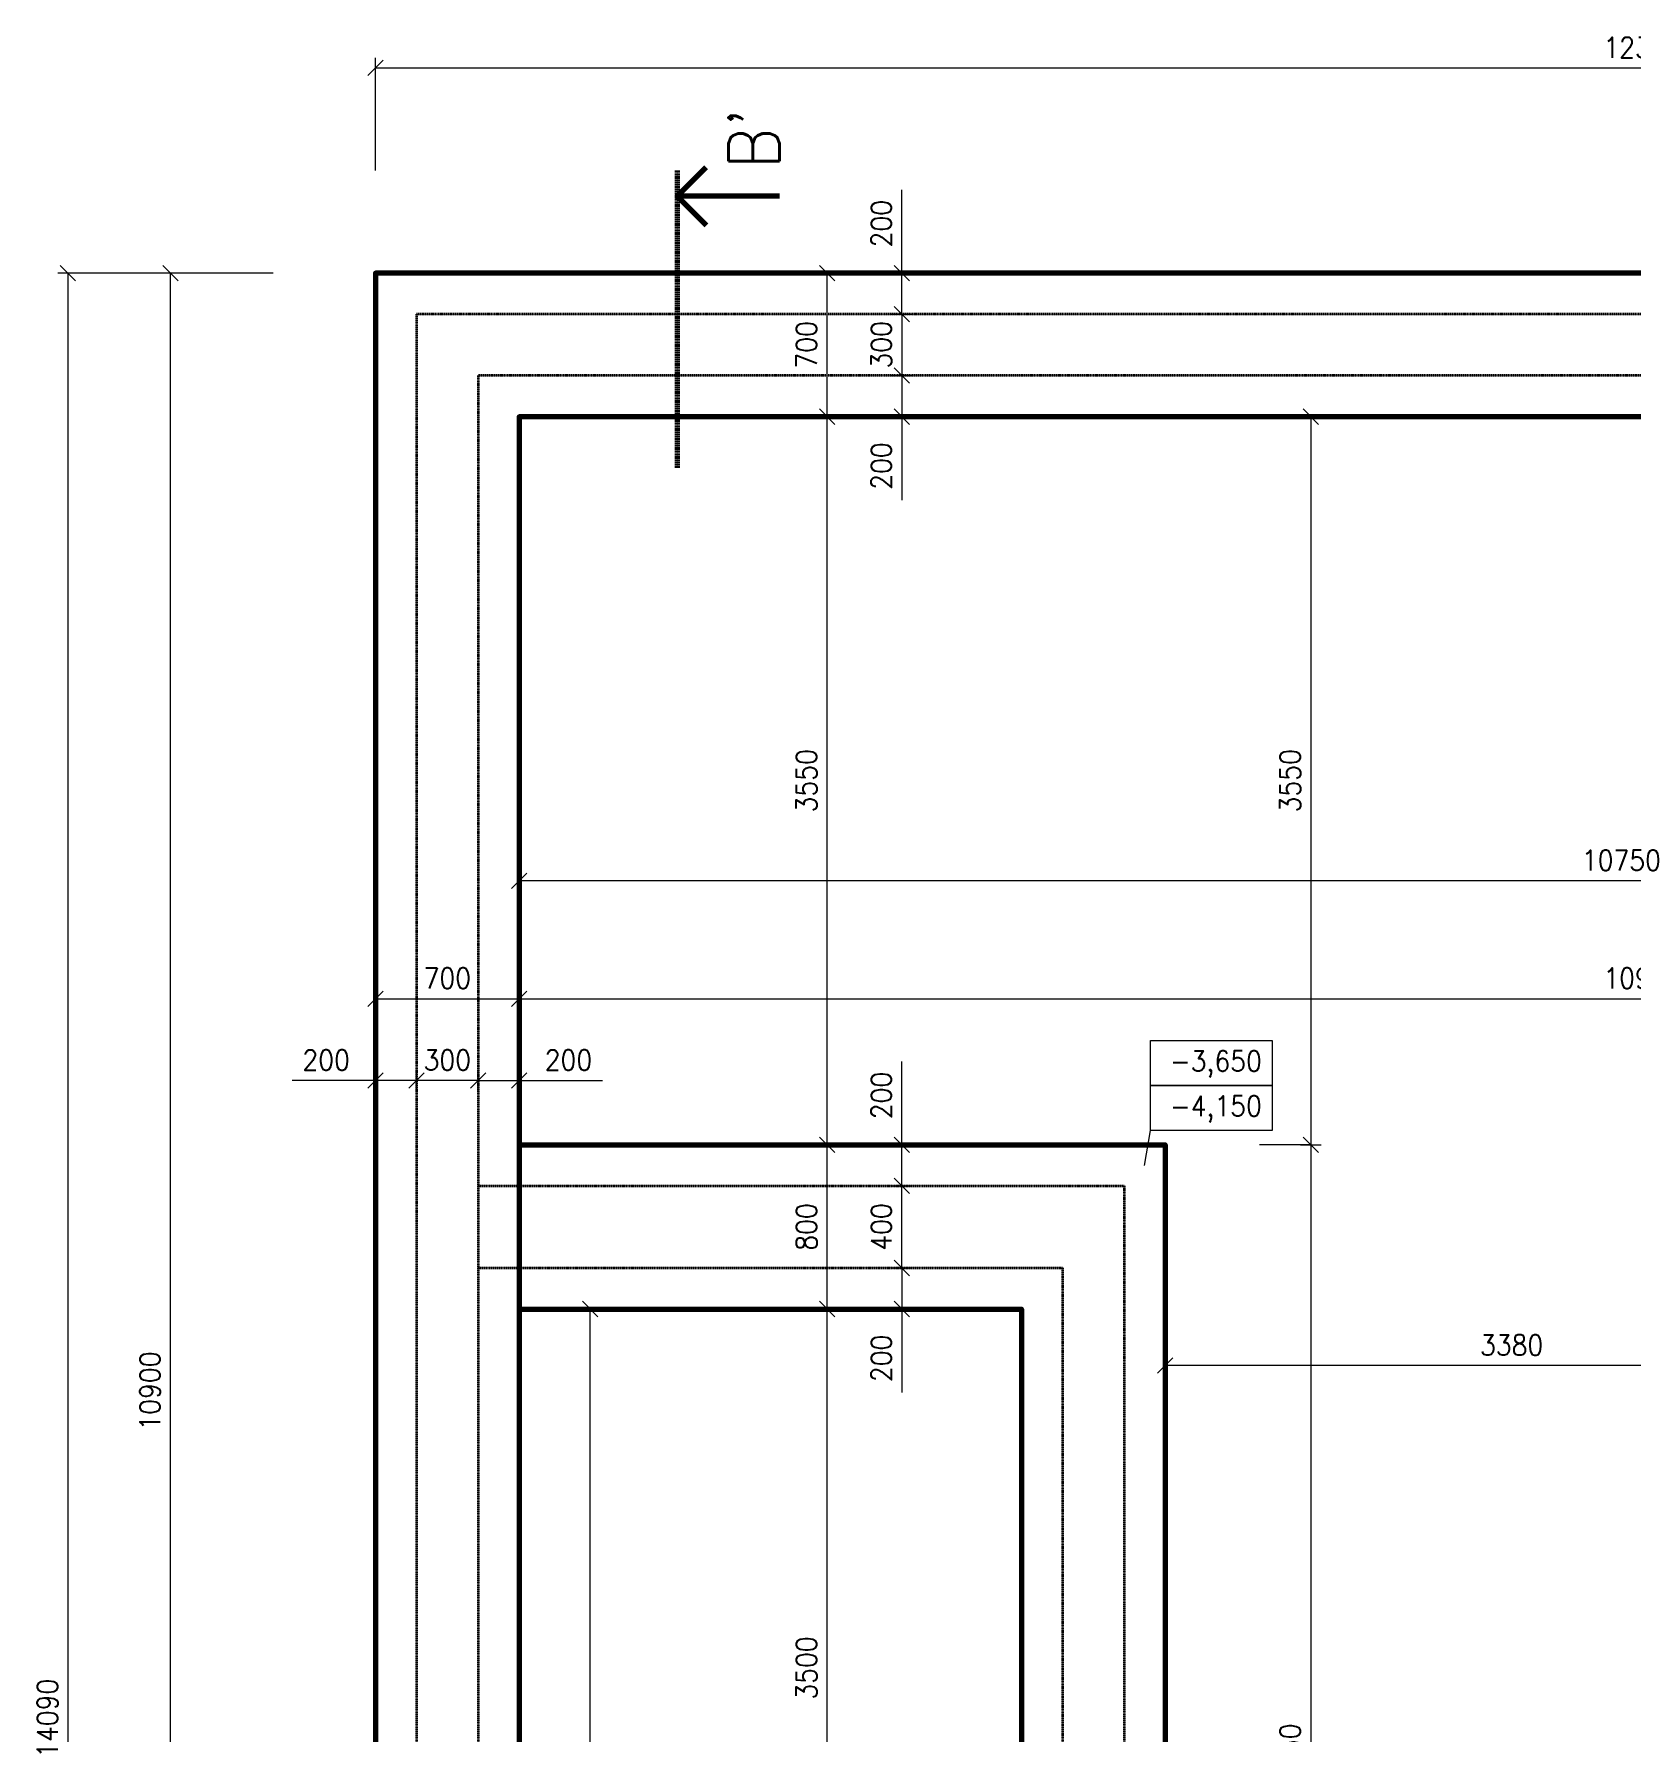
# Model space of a CAD drawing. Header units: millimetres. Extents: x 1661 to 67848, y 26800 to 53490.
# Drawn here: x 41653 to 49441, y 43778 to 52056 of the extents above; entities that cross this region are included whole.
import ezdxf
from ezdxf.enums import TextEntityAlignment as Align

# ---------------------------------------------------------------- set-up
doc = ezdxf.new("R2010")
doc.units = ezdxf.units.MM
doc.header["$MEASUREMENT"] = 0
doc.linetypes.add('ACAD_ISO02W100', pattern=[15, 12, -3])
doc.linetypes.add('ACAD_ISO10W100', pattern=[18, 12, -3, 0, -3])
doc.layers.get('Defpoints').update_dxf_attribs({"color": 8})
for name, color, linetype, lineweight in [('0.18', 51, 'Continuous', 18), ('0.25', 7, 'Continuous', 25), ('0.35', 6, 'Continuous', 35), ('0.6', 10, 'Continuous', 60), ('0.7', 30, 'Continuous', 70)]:
    doc.layers.add(name, color=color, linetype=linetype, lineweight=lineweight)
doc.styles.add('MyTextStyle', font='romans.shx', dxfattribs={"width": 0.9})
doc.dimstyles.new('Standard SK ext', dxfattribs={"dimtxt": 100, "dimasz": 75, "dimexe": 50, "dimexo": 0, "dimgap": 50, "dimtad": 1, "dimdec": 0, "dimrnd": 5, "dimzin": 0, "dimdsep": 46, "dimtxsty": 'MyTextStyle', "dimblk": 'OBLIQUE', "dimcen": 0, "dimclrd": 51, "dimclre": 51, "dimadec": 0, "dimazin": 0, "dimtfac": 1, "dimtdec": 0, "dimtofl": 0, "dimtmove": 0, "dimatfit": 2, "dimfxl": 500, "dimfxlon": 1, "dimtolj": 1, "dimtzin": 0, "dimlwd": 18, "dimlwe": 18, "dimarcsym": 0})
doc.dimstyles.new('Standard SK int', dxfattribs={"dimtxt": 100, "dimasz": 75, "dimexe": 50, "dimexo": 0, "dimgap": 50, "dimtad": 1, "dimdec": 0, "dimrnd": 5, "dimzin": 0, "dimtxsty": 'MyTextStyle', "dimblk": 'OBLIQUE', "dimcen": 0, "dimclrd": 51, "dimclre": 51, "dimadec": 0, "dimazin": 1, "dimtm": 1e-09, "dimtfac": 1, "dimtdec": 0, "dimtofl": 0, "dimtmove": 0, "dimatfit": 2, "dimfxl": 50, "dimfxlon": 1, "dimtfill": 1, "dimtfillclr": 250, "dimtolj": 1, "dimtzin": 0, "dimlwd": 18, "dimlwe": 18, "dimarcsym": 0})

# ---------------------------------------------------------------- blocks, each defined once
blk = doc.blocks.new('_Oblique')
at = {"color": 0, "linetype": 'ByBlock', "lineweight": -2}
blk.add_line((-0.5, -0.5), (0.5, 0.5), dxfattribs=at)
blk = doc.blocks.new('*D5')
at = {"layer": '0.25', "color": 51, "linetype": 'Continuous', "lineweight": 18, "transparency": 16777216}
for p, q in [((43318.7, 51390.5), (43318.7, 51940.5)), ((55678.7, 51390.5), (55678.7, 51940.5)), ((43318.7, 51890.5), (55678.7, 51890.5))]:
    blk.add_line(p, q, dxfattribs=at)
at = {"layer": 'Defpoints', "color": 0, "transparency": 16777216}
for p in [(55678.7, 51890.5), (43318.7, 50890.5), (55678.7, 50890.5)]:
    blk.add_point(p, dxfattribs=at)
at = {"layer": '0.25', "color": 51, "lineweight": 18, "transparency": 16777216, "xscale": 75, "yscale": 75, "zscale": 75, "rotation": 180}
blk.add_blockref('_Oblique', (43318.7, 51890.5), dxfattribs=at)
at = {"layer": '0.25', "color": 51, "lineweight": 18, "transparency": 16777216, "xscale": 75, "yscale": 75, "zscale": 75}
blk.add_blockref('_Oblique', (55678.7, 51890.5), dxfattribs=at)
at = {"layer": '0.25', "color": 0, "transparency": 16777216, "insert": (49498.7, 51990.5), "char_height": 100, "attachment_point": 5, "style": 'MyTextStyle'}
blk.add_mtext('\\A1;12360', dxfattribs=at)
blk = doc.blocks.new('*D12')
at = {"layer": '0.25', "color": 51, "linetype": 'Continuous', "lineweight": 18, "transparency": 16777216}
for p, q in [((42818.7, 50890.5), (42268.7, 50890.5)), ((42318.7, 39990.5), (42318.7, 50890.5)), ((42818.7, 39990.5), (42268.7, 39990.5))]:
    blk.add_line(p, q, dxfattribs=at)
at = {"layer": 'Defpoints', "color": 0, "transparency": 16777216}
for p in [(42318.7, 50890.5), (43318.7, 50890.5), (43318.7, 39990.5)]:
    blk.add_point(p, dxfattribs=at)
at = {"layer": '0.25', "color": 51, "lineweight": 18, "transparency": 16777216, "xscale": 75, "yscale": 75, "zscale": 75}
for p, rotation in [((42318.7, 50890.5), 90), ((42318.7, 39990.5), 270)]:
    blk.add_blockref('_Oblique', p, dxfattribs=dict(at, rotation=rotation))
at = {"layer": '0.25', "color": 0, "transparency": 16777216, "insert": (42218.7, 45440.5), "char_height": 100, "attachment_point": 5, "rotation": 90, "style": 'MyTextStyle'}
blk.add_mtext('\\A1;10900', dxfattribs=at)
blk = doc.blocks.new('*D15')
at = {"layer": '0.25', "color": 51, "linetype": 'Continuous', "lineweight": 18, "transparency": 16777216}
for p, q in [((42318.7, 50890.5), (41768.7, 50890.5)), ((41818.7, 50890.5), (41818.7, 36800.5)), ((42318.7, 36800.5), (41768.7, 36800.5))]:
    blk.add_line(p, q, dxfattribs=at)
at = {"layer": 'Defpoints', "color": 0, "transparency": 16777216}
for p in [(43318.7, 50890.5), (41818.7, 36800.5), (43318.7, 36800.5)]:
    blk.add_point(p, dxfattribs=at)
at = {"layer": '0.25', "color": 51, "lineweight": 18, "transparency": 16777216, "xscale": 75, "yscale": 75, "zscale": 75}
for p, rotation in [((41818.7, 50890.5), 90), ((41818.7, 36800.5), 270)]:
    blk.add_blockref('_Oblique', p, dxfattribs=dict(at, rotation=rotation))
at = {"layer": '0.25', "color": 0, "transparency": 16777216, "insert": (41718.7, 43845.5), "char_height": 100, "attachment_point": 5, "rotation": 90, "style": 'MyTextStyle'}
blk.add_mtext('\\A1;14090', dxfattribs=at)
blk = doc.blocks.new('*D21')
at = {"layer": '0.25', "color": 51, "linetype": 'Continuous', "lineweight": 18, "transparency": 16777216}
for p, q in [((54431.3, 50190.5), (54331.3, 50190.5)), ((54381.3, 49760.5), (54381.3, 50190.5)), ((54331.3, 49760.5), (54431.3, 49760.5))]:
    blk.add_line(p, q, dxfattribs=at)
at = {"layer": 'Defpoints', "color": 0, "transparency": 16777216}
for p in [(54381.3, 50190.5), (54768.7, 50190.5), (43318.7, 49760.5)]:
    blk.add_point(p, dxfattribs=at)
at = {"layer": '0.25', "color": 51, "lineweight": 18, "transparency": 16777216, "xscale": 75, "yscale": 75, "zscale": 75}
for p, rotation in [((54381.3, 50190.5), 90), ((54381.3, 49760.5), 270)]:
    blk.add_blockref('_Oblique', p, dxfattribs=dict(at, rotation=rotation))
at = {"layer": '0.25', "color": 0, "transparency": 16777216, "insert": (54281.3, 49975.5), "char_height": 100, "attachment_point": 5, "rotation": 90, "style": 'MyTextStyle', "bg_fill": 3, "box_fill_scale": 1.25, "bg_fill_color": 256, "bg_fill_true_color": 13158600, "bg_fill_transparency": 0}
blk.add_mtext('\\A1;430', dxfattribs=at)
blk = doc.blocks.new('*D25')
at = {"layer": '0.25', "color": 51, "linetype": 'Continuous', "lineweight": 18, "transparency": 16777216}
for p, q in [((44018.7, 47977.8), (44018.7, 47877.8)), ((54768.7, 47977.8), (54768.7, 47877.8)), ((54768.7, 47927.8), (44018.7, 47927.8))]:
    blk.add_line(p, q, dxfattribs=at)
at = {"layer": 'Defpoints', "color": 0, "transparency": 16777216}
for p in [(44018.7, 50190.5), (54768.7, 50190.5), (44018.7, 47927.8)]:
    blk.add_point(p, dxfattribs=at)
at = {"layer": '0.25', "color": 51, "lineweight": 18, "transparency": 16777216, "xscale": 75, "yscale": 75, "zscale": 75, "rotation": 180}
blk.add_blockref('_Oblique', (44018.7, 47927.8), dxfattribs=at)
at = {"layer": '0.25', "color": 51, "lineweight": 18, "transparency": 16777216, "xscale": 75, "yscale": 75, "zscale": 75}
blk.add_blockref('_Oblique', (54768.7, 47927.8), dxfattribs=at)
at = {"layer": '0.25', "color": 0, "transparency": 16777216, "insert": (49393.7, 48027.8), "char_height": 100, "attachment_point": 5, "style": 'MyTextStyle', "bg_fill": 3, "box_fill_scale": 1.25, "bg_fill_color": 256, "bg_fill_true_color": 13158600, "bg_fill_transparency": 0}
blk.add_mtext('\\A1;10750', dxfattribs=at)
blk = doc.blocks.new('*D27')
at = {"layer": '0.25', "color": 51, "linetype": 'Continuous', "lineweight": 18, "transparency": 16777216}
for p, q in [((43318.7, 47403.2), (43318.7, 47303.2)), ((43318.7, 47353.2), (44018.7, 47353.2)), ((44018.7, 47403.2), (44018.7, 47303.2))]:
    blk.add_line(p, q, dxfattribs=at)
at = {"layer": 'Defpoints', "color": 0, "transparency": 16777216}
for p in [(43318.7, 50890.5), (44018.7, 50190.5), (44018.7, 47353.2)]:
    blk.add_point(p, dxfattribs=at)
at = {"layer": '0.25', "color": 51, "lineweight": 18, "transparency": 16777216, "xscale": 75, "yscale": 75, "zscale": 75, "rotation": 180}
blk.add_blockref('_Oblique', (43318.7, 47353.2), dxfattribs=at)
at = {"layer": '0.25', "color": 51, "lineweight": 18, "transparency": 16777216, "xscale": 75, "yscale": 75, "zscale": 75}
blk.add_blockref('_Oblique', (44018.7, 47353.2), dxfattribs=at)
at = {"layer": '0.25', "color": 0, "transparency": 16777216, "insert": (43668.7, 47453.2), "char_height": 100, "attachment_point": 5, "style": 'MyTextStyle'}
blk.add_mtext('\\A1;700', dxfattribs=at)
blk = doc.blocks.new('*D29')
at = {"layer": '0.25', "color": 51, "linetype": 'Continuous', "lineweight": 18, "transparency": 16777216}
for p, q in [((44018.7, 47403.2), (44018.7, 47303.2)), ((44018.7, 47353.2), (54978.7, 47353.2)), ((54978.7, 47403.2), (54978.7, 47303.2))]:
    blk.add_line(p, q, dxfattribs=at)
at = {"layer": 'Defpoints', "color": 0, "transparency": 16777216}
for p in [(44018.7, 50190.5), (54978.7, 49760.5), (54978.7, 47353.2)]:
    blk.add_point(p, dxfattribs=at)
at = {"layer": '0.25', "color": 51, "lineweight": 18, "transparency": 16777216, "xscale": 75, "yscale": 75, "zscale": 75, "rotation": 180}
blk.add_blockref('_Oblique', (44018.7, 47353.2), dxfattribs=at)
at = {"layer": '0.25', "color": 51, "lineweight": 18, "transparency": 16777216, "xscale": 75, "yscale": 75, "zscale": 75}
blk.add_blockref('_Oblique', (54978.7, 47353.2), dxfattribs=at)
at = {"layer": '0.25', "color": 0, "transparency": 16777216, "insert": (49498.7, 47453.2), "char_height": 100, "attachment_point": 5, "style": 'MyTextStyle', "bg_fill": 3, "box_fill_scale": 1.25, "bg_fill_color": 256, "bg_fill_true_color": 13158600, "bg_fill_transparency": 0}
blk.add_mtext('\\A1;10960', dxfattribs=at)
blk = doc.blocks.new('*D33')
at = {"layer": '0.25', "color": 51, "linetype": 'Continuous', "lineweight": 18, "transparency": 16777216}
for p, q in [((45470.5, 45840.5), (45570.5, 45840.5)), ((45520.5, 42340.5), (45520.5, 45840.5)), ((45470.5, 42340.5), (45570.5, 42340.5))]:
    blk.add_line(p, q, dxfattribs=at)
at = {"layer": 'Defpoints', "color": 0, "transparency": 16777216}
for p in [(44018.7, 45840.5), (45520.5, 45840.5), (44018.7, 42340.5)]:
    blk.add_point(p, dxfattribs=at)
at = {"layer": '0.25', "color": 51, "lineweight": 18, "transparency": 16777216, "xscale": 75, "yscale": 75, "zscale": 75}
for p, rotation in [((45520.5, 45840.5), 90), ((45520.5, 42340.5), 270)]:
    blk.add_blockref('_Oblique', p, dxfattribs=dict(at, rotation=rotation))
at = {"layer": '0.25', "color": 0, "transparency": 16777216, "insert": (45420.5, 44090.5), "char_height": 100, "attachment_point": 5, "rotation": 90, "style": 'MyTextStyle', "bg_fill": 3, "box_fill_scale": 1.25, "bg_fill_color": 256, "bg_fill_true_color": 13158600, "bg_fill_transparency": 0}
blk.add_mtext('\\A1;3500', dxfattribs=at)
blk = doc.blocks.new('*D35')
at = {"layer": '0.25', "color": 51, "linetype": 'Continuous', "lineweight": 18, "transparency": 16777216}
for p, q in [((45470.5, 46640.5), (45570.5, 46640.5)), ((45520.5, 45840.5), (45520.5, 46640.5)), ((45470.5, 45840.5), (45570.5, 45840.5))]:
    blk.add_line(p, q, dxfattribs=at)
at = {"layer": 'Defpoints', "color": 0, "transparency": 16777216}
for p in [(44018.7, 46640.5), (45520.5, 46640.5), (44018.7, 45840.5)]:
    blk.add_point(p, dxfattribs=at)
at = {"layer": '0.25', "color": 51, "lineweight": 18, "transparency": 16777216, "xscale": 75, "yscale": 75, "zscale": 75}
for p, rotation in [((45520.5, 46640.5), 90), ((45520.5, 45840.5), 270)]:
    blk.add_blockref('_Oblique', p, dxfattribs=dict(at, rotation=rotation))
at = {"layer": '0.25', "color": 0, "transparency": 16777216, "insert": (45420.5, 46240.5), "char_height": 100, "attachment_point": 5, "rotation": 90, "style": 'MyTextStyle', "bg_fill": 3, "box_fill_scale": 1.25, "bg_fill_color": 256, "bg_fill_true_color": 13158600, "bg_fill_transparency": 0}
blk.add_mtext('\\A1;800', dxfattribs=at)
blk = doc.blocks.new('*D36')
at = {"layer": '0.25', "color": 51, "linetype": 'Continuous', "lineweight": 18, "transparency": 16777216}
for p, q in [((45470.5, 50190.5), (45570.5, 50190.5)), ((45520.5, 46640.5), (45520.5, 50190.5)), ((45470.5, 46640.5), (45570.5, 46640.5))]:
    blk.add_line(p, q, dxfattribs=at)
at = {"layer": 'Defpoints', "color": 0, "transparency": 16777216}
for p in [(44018.7, 50190.5), (45520.5, 50190.5), (44018.7, 46640.5)]:
    blk.add_point(p, dxfattribs=at)
at = {"layer": '0.25', "color": 51, "lineweight": 18, "transparency": 16777216, "xscale": 75, "yscale": 75, "zscale": 75}
for p, rotation in [((45520.5, 50190.5), 90), ((45520.5, 46640.5), 270)]:
    blk.add_blockref('_Oblique', p, dxfattribs=dict(at, rotation=rotation))
at = {"layer": '0.25', "color": 0, "transparency": 16777216, "insert": (45420.5, 48415.5), "char_height": 100, "attachment_point": 5, "rotation": 90, "style": 'MyTextStyle', "bg_fill": 3, "box_fill_scale": 1.25, "bg_fill_color": 256, "bg_fill_true_color": 13158600, "bg_fill_transparency": 0}
blk.add_mtext('\\A1;3550', dxfattribs=at)
blk = doc.blocks.new('*D37')
at = {"layer": '0.25', "color": 51, "linetype": 'Continuous', "lineweight": 18, "transparency": 16777216}
for p, q in [((45470.5, 50890.5), (45570.5, 50890.5)), ((45520.5, 50190.5), (45520.5, 50890.5)), ((45470.5, 50190.5), (45570.5, 50190.5))]:
    blk.add_line(p, q, dxfattribs=at)
at = {"layer": 'Defpoints', "color": 0, "transparency": 16777216}
for p in [(43318.7, 50890.5), (45520.5, 50890.5), (44018.7, 50190.5)]:
    blk.add_point(p, dxfattribs=at)
at = {"layer": '0.25', "color": 51, "lineweight": 18, "transparency": 16777216, "xscale": 75, "yscale": 75, "zscale": 75}
for p, rotation in [((45520.5, 50890.5), 90), ((45520.5, 50190.5), 270)]:
    blk.add_blockref('_Oblique', p, dxfattribs=dict(at, rotation=rotation))
at = {"layer": '0.25', "color": 0, "transparency": 16777216, "insert": (45420.5, 50540.5), "char_height": 100, "attachment_point": 5, "rotation": 90, "style": 'MyTextStyle'}
blk.add_mtext('\\A1;700', dxfattribs=at)
blk = doc.blocks.new('*D41')
at = {"layer": '0.25', "color": 51, "linetype": 'Continuous', "lineweight": 18, "transparency": 16777216}
for p, q in [((45835, 46040.5), (45935, 46040.5)), ((45885, 46040.5), (45885, 45840.5)), ((45835, 45840.5), (45935, 45840.5)), ((45885, 45840.5), (45885, 45434.1))]:
    blk.add_line(p, q, dxfattribs=at)
at = {"layer": 'Defpoints', "color": 0, "transparency": 16777216}
for p in [(44018.7, 46040.5), (45885, 46040.5), (44018.7, 45840.5)]:
    blk.add_point(p, dxfattribs=at)
at = {"layer": '0.25', "color": 51, "lineweight": 18, "transparency": 16777216, "xscale": 75, "yscale": 75, "zscale": 75}
for p, rotation in [((45885, 46040.5), 90), ((45885, 45840.5), 270)]:
    blk.add_blockref('_Oblique', p, dxfattribs=dict(at, rotation=rotation))
at = {"layer": '0.25', "color": 0, "transparency": 16777216, "insert": (45785, 45599.8), "char_height": 100, "attachment_point": 5, "rotation": 90, "style": 'MyTextStyle', "bg_fill": 3, "box_fill_scale": 1.25, "bg_fill_color": 256, "bg_fill_true_color": 13158600, "bg_fill_transparency": 0}
blk.add_mtext('\\A1;200', dxfattribs=at)
blk = doc.blocks.new('*D42')
at = {"layer": '0.25', "color": 51, "linetype": 'Continuous', "lineweight": 18, "transparency": 16777216}
for p, q in [((45835, 46440.5), (45935, 46440.5)), ((45885, 46040.5), (45885, 46440.5)), ((45835, 46040.5), (45935, 46040.5))]:
    blk.add_line(p, q, dxfattribs=at)
at = {"layer": 'Defpoints', "color": 0, "transparency": 16777216}
for p in [(44018.7, 46440.5), (45885, 46440.5), (44018.7, 46040.5)]:
    blk.add_point(p, dxfattribs=at)
at = {"layer": '0.25', "color": 51, "lineweight": 18, "transparency": 16777216, "xscale": 75, "yscale": 75, "zscale": 75}
for p, rotation in [((45885, 46440.5), 90), ((45885, 46040.5), 270)]:
    blk.add_blockref('_Oblique', p, dxfattribs=dict(at, rotation=rotation))
at = {"layer": '0.25', "color": 0, "transparency": 16777216, "insert": (45785, 46240.5), "char_height": 100, "attachment_point": 5, "rotation": 90, "style": 'MyTextStyle', "bg_fill": 3, "box_fill_scale": 1.25, "bg_fill_color": 256, "bg_fill_true_color": 13158600, "bg_fill_transparency": 0}
blk.add_mtext('\\A1;400', dxfattribs=at)
blk = doc.blocks.new('*D43')
at = {"layer": '0.25', "color": 51, "linetype": 'Continuous', "lineweight": 18, "transparency": 16777216}
for p, q in [((45885, 46640.5), (45885, 47046.9)), ((45835, 46640.5), (45935, 46640.5)), ((45885, 46440.5), (45885, 46640.5)), ((45835, 46440.5), (45935, 46440.5))]:
    blk.add_line(p, q, dxfattribs=at)
at = {"layer": 'Defpoints', "color": 0, "transparency": 16777216}
for p in [(44018.7, 46640.5), (45885, 46640.5), (44018.7, 46440.5)]:
    blk.add_point(p, dxfattribs=at)
at = {"layer": '0.25', "color": 51, "lineweight": 18, "transparency": 16777216, "xscale": 75, "yscale": 75, "zscale": 75}
for p, rotation in [((45885, 46640.5), 90), ((45885, 46440.5), 270)]:
    blk.add_blockref('_Oblique', p, dxfattribs=dict(at, rotation=rotation))
at = {"layer": '0.25', "color": 0, "transparency": 16777216, "insert": (45785, 46881.2), "char_height": 100, "attachment_point": 5, "rotation": 90, "style": 'MyTextStyle', "bg_fill": 3, "box_fill_scale": 1.25, "bg_fill_color": 256, "bg_fill_true_color": 13158600, "bg_fill_transparency": 0}
blk.add_mtext('\\A1;200', dxfattribs=at)
blk = doc.blocks.new('*D44')
at = {"layer": '0.25', "color": 51, "linetype": 'Continuous', "lineweight": 18, "transparency": 16777216}
for p, q in [((45885, 50890.5), (45885, 51296.9)), ((45835, 50890.5), (45935, 50890.5)), ((45885, 50690.5), (45885, 50890.5)), ((45835, 50690.5), (45935, 50690.5))]:
    blk.add_line(p, q, dxfattribs=at)
at = {"layer": 'Defpoints', "color": 0, "transparency": 16777216}
for p in [(43318.7, 50890.5), (43318.7, 50690.5), (45885, 50690.5)]:
    blk.add_point(p, dxfattribs=at)
at = {"layer": '0.25', "color": 51, "lineweight": 18, "transparency": 16777216, "xscale": 75, "yscale": 75, "zscale": 75}
for p, rotation in [((45885, 50890.5), 90), ((45885, 50690.5), 270)]:
    blk.add_blockref('_Oblique', p, dxfattribs=dict(at, rotation=rotation))
at = {"layer": '0.25', "color": 0, "transparency": 16777216, "insert": (45785, 51131.2), "char_height": 100, "attachment_point": 5, "rotation": 90, "style": 'MyTextStyle', "bg_fill": 3, "box_fill_scale": 1.25, "bg_fill_color": 256, "bg_fill_true_color": 13158600, "bg_fill_transparency": 0}
blk.add_mtext('\\A1;200', dxfattribs=at)
blk = doc.blocks.new('*D45')
at = {"layer": '0.25', "color": 51, "linetype": 'Continuous', "lineweight": 18, "transparency": 16777216}
for p, q in [((45835, 50690.5), (45935, 50690.5)), ((45885, 50690.5), (45885, 50390.5)), ((45835, 50390.5), (45935, 50390.5))]:
    blk.add_line(p, q, dxfattribs=at)
at = {"layer": 'Defpoints', "color": 0, "transparency": 16777216}
for p in [(43318.7, 50690.5), (43818.7, 50390.5), (45885, 50390.5)]:
    blk.add_point(p, dxfattribs=at)
at = {"layer": '0.25', "color": 51, "lineweight": 18, "transparency": 16777216, "xscale": 75, "yscale": 75, "zscale": 75}
for p, rotation in [((45885, 50690.5), 90), ((45885, 50390.5), 270)]:
    blk.add_blockref('_Oblique', p, dxfattribs=dict(at, rotation=rotation))
at = {"layer": '0.25', "color": 0, "transparency": 16777216, "insert": (45785, 50540.5), "char_height": 100, "attachment_point": 5, "rotation": 90, "style": 'MyTextStyle'}
blk.add_mtext('\\A1;300', dxfattribs=at)
blk = doc.blocks.new('*D46')
at = {"layer": '0.25', "color": 51, "linetype": 'Continuous', "lineweight": 18, "transparency": 16777216}
for p, q in [((45835, 50390.5), (45935, 50390.5)), ((45885, 50390.5), (45885, 50190.5)), ((45835, 50190.5), (45935, 50190.5)), ((45885, 50190.5), (45885, 49784.1))]:
    blk.add_line(p, q, dxfattribs=at)
at = {"layer": 'Defpoints', "color": 0, "transparency": 16777216}
for p in [(43818.7, 50390.5), (44018.7, 50190.5), (45885, 50190.5)]:
    blk.add_point(p, dxfattribs=at)
at = {"layer": '0.25', "color": 51, "lineweight": 18, "transparency": 16777216, "xscale": 75, "yscale": 75, "zscale": 75}
for p, rotation in [((45885, 50390.5), 90), ((45885, 50190.5), 270)]:
    blk.add_blockref('_Oblique', p, dxfattribs=dict(at, rotation=rotation))
at = {"layer": '0.25', "color": 0, "transparency": 16777216, "insert": (45785, 49949.8), "char_height": 100, "attachment_point": 5, "rotation": 90, "style": 'MyTextStyle', "bg_fill": 3, "box_fill_scale": 1.25, "bg_fill_color": 256, "bg_fill_true_color": 13158600, "bg_fill_transparency": 0}
blk.add_mtext('\\A1;200', dxfattribs=at)
blk = doc.blocks.new('*D47')
at = {"layer": '0.25', "color": 51, "linetype": 'Continuous', "lineweight": 18, "transparency": 16777216}
for p, q in [((43818.7, 46904.2), (43818.7, 47004.2)), ((43818.7, 46954.2), (44018.7, 46954.2)), ((44018.7, 46904.2), (44018.7, 47004.2)), ((44018.7, 46954.2), (44425.1, 46954.2))]:
    blk.add_line(p, q, dxfattribs=at)
at = {"layer": 'Defpoints', "color": 0, "transparency": 16777216}
for p in [(43818.7, 46954.2), (43818.7, 46440.5), (44018.7, 46440.5)]:
    blk.add_point(p, dxfattribs=at)
at = {"layer": '0.25', "color": 51, "lineweight": 18, "transparency": 16777216, "xscale": 75, "yscale": 75, "zscale": 75, "rotation": 180}
blk.add_blockref('_Oblique', (43818.7, 46954.2), dxfattribs=at)
at = {"layer": '0.25', "color": 51, "lineweight": 18, "transparency": 16777216, "xscale": 75, "yscale": 75, "zscale": 75}
blk.add_blockref('_Oblique', (44018.7, 46954.2), dxfattribs=at)
at = {"layer": '0.25', "color": 0, "transparency": 16777216, "insert": (44259.4, 47054.2), "char_height": 100, "attachment_point": 5, "style": 'MyTextStyle', "bg_fill": 3, "box_fill_scale": 1.25, "bg_fill_color": 256, "bg_fill_true_color": 13158600, "bg_fill_transparency": 0}
blk.add_mtext('\\A1;200', dxfattribs=at)
blk = doc.blocks.new('*D48')
at = {"layer": '0.25', "color": 51, "linetype": 'Continuous', "lineweight": 18, "transparency": 16777216}
for p, q in [((43518.7, 46904.2), (43518.7, 47004.2)), ((43818.7, 46954.2), (43518.7, 46954.2)), ((43818.7, 46904.2), (43818.7, 47004.2))]:
    blk.add_line(p, q, dxfattribs=at)
at = {"layer": 'Defpoints', "color": 0, "transparency": 16777216}
for p in [(43518.7, 46954.2), (43518.7, 46440.5), (43818.7, 46440.5)]:
    blk.add_point(p, dxfattribs=at)
at = {"layer": '0.25', "color": 51, "lineweight": 18, "transparency": 16777216, "xscale": 75, "yscale": 75, "zscale": 75, "rotation": 180}
blk.add_blockref('_Oblique', (43518.7, 46954.2), dxfattribs=at)
at = {"layer": '0.25', "color": 51, "lineweight": 18, "transparency": 16777216, "xscale": 75, "yscale": 75, "zscale": 75}
blk.add_blockref('_Oblique', (43818.7, 46954.2), dxfattribs=at)
at = {"layer": '0.25', "color": 0, "transparency": 16777216, "insert": (43668.7, 47054.2), "char_height": 100, "attachment_point": 5, "style": 'MyTextStyle'}
blk.add_mtext('\\A1;300', dxfattribs=at)
blk = doc.blocks.new('*D49')
at = {"layer": '0.25', "color": 51, "linetype": 'Continuous', "lineweight": 18, "transparency": 16777216}
for p, q in [((43318.7, 46954.2), (42912.2, 46954.2)), ((43318.7, 46904.2), (43318.7, 47004.2)), ((43518.7, 46954.2), (43318.7, 46954.2)), ((43518.7, 46904.2), (43518.7, 47004.2))]:
    blk.add_line(p, q, dxfattribs=at)
at = {"layer": 'Defpoints', "color": 0, "transparency": 16777216}
for p in [(43318.7, 46954.2), (43318.7, 46440.5), (43518.7, 46440.5)]:
    blk.add_point(p, dxfattribs=at)
at = {"layer": '0.25', "color": 51, "lineweight": 18, "transparency": 16777216, "xscale": 75, "yscale": 75, "zscale": 75, "rotation": 180}
blk.add_blockref('_Oblique', (43318.7, 46954.2), dxfattribs=at)
at = {"layer": '0.25', "color": 51, "lineweight": 18, "transparency": 16777216, "xscale": 75, "yscale": 75, "zscale": 75}
blk.add_blockref('_Oblique', (43518.7, 46954.2), dxfattribs=at)
at = {"layer": '0.25', "color": 0, "transparency": 16777216, "insert": (43077.9, 47054.2), "char_height": 100, "attachment_point": 5, "style": 'MyTextStyle', "bg_fill": 3, "box_fill_scale": 1.25, "bg_fill_color": 256, "bg_fill_true_color": 13158600, "bg_fill_transparency": 0}
blk.add_mtext('\\A1;200', dxfattribs=at)
blk = doc.blocks.new('*D59')
at = {"layer": '0.25', "color": 51, "linetype": 'Continuous', "lineweight": 18, "transparency": 16777216}
for p, q in [((47829, 50190.5), (47929, 50190.5)), ((47879, 50190.5), (47879, 46640.5)), ((47829, 46640.5), (47929, 46640.5))]:
    blk.add_line(p, q, dxfattribs=at)
at = {"layer": 'Defpoints', "color": 0, "transparency": 16777216}
for p in [(44018.7, 50190.5), (44018.7, 46640.5), (47879, 46640.5)]:
    blk.add_point(p, dxfattribs=at)
at = {"layer": '0.25', "color": 51, "lineweight": 18, "transparency": 16777216, "xscale": 75, "yscale": 75, "zscale": 75}
for p, rotation in [((47879, 50190.5), 90), ((47879, 46640.5), 270)]:
    blk.add_blockref('_Oblique', p, dxfattribs=dict(at, rotation=rotation))
at = {"layer": '0.25', "color": 0, "transparency": 16777216, "insert": (47779, 48415.5), "char_height": 100, "attachment_point": 5, "rotation": 90, "style": 'MyTextStyle', "bg_fill": 3, "box_fill_scale": 1.25, "bg_fill_color": 256, "bg_fill_true_color": 13158600, "bg_fill_transparency": 0}
blk.add_mtext('\\A1;3550', dxfattribs=at)
blk = doc.blocks.new('*D60')
at = {"layer": '0.25', "color": 51, "linetype": 'Continuous', "lineweight": 18, "transparency": 16777216}
for p, q in [((47829, 46640.5), (47929, 46640.5)), ((47879, 46640.5), (47879, 40690.5)), ((47829, 40690.5), (47929, 40690.5))]:
    blk.add_line(p, q, dxfattribs=at)
at = {"layer": 'Defpoints', "color": 0, "transparency": 16777216}
for p in [(44018.7, 46640.5), (47168.7, 40690.5), (47879, 40690.5)]:
    blk.add_point(p, dxfattribs=at)
at = {"layer": '0.25', "color": 51, "lineweight": 18, "transparency": 16777216, "xscale": 75, "yscale": 75, "zscale": 75}
for p, rotation in [((47879, 46640.5), 90), ((47879, 40690.5), 270)]:
    blk.add_blockref('_Oblique', p, dxfattribs=dict(at, rotation=rotation))
at = {"layer": '0.25', "color": 0, "transparency": 16777216, "insert": (47779, 43665.5), "char_height": 100, "attachment_point": 5, "rotation": 90, "style": 'MyTextStyle', "bg_fill": 3, "box_fill_scale": 1.25, "bg_fill_color": 256, "bg_fill_true_color": 13158600, "bg_fill_transparency": 0}
blk.add_mtext('\\A1;5950', dxfattribs=at)
blk = doc.blocks.new('*D64')
at = {"layer": '0.25', "color": 51, "linetype": 'Continuous', "lineweight": 18, "transparency": 16777216}
for p, q in [((47168.7, 45614.7), (47168.7, 45514.7)), ((50548.7, 45614.7), (50548.7, 45514.7)), ((50548.7, 45564.7), (47168.7, 45564.7))]:
    blk.add_line(p, q, dxfattribs=at)
at = {"layer": 'Defpoints', "color": 0, "transparency": 16777216}
for p in [(47168.7, 46640.5), (50548.7, 45840.5), (47168.7, 45564.7)]:
    blk.add_point(p, dxfattribs=at)
at = {"layer": '0.25', "color": 51, "lineweight": 18, "transparency": 16777216, "xscale": 75, "yscale": 75, "zscale": 75, "rotation": 180}
blk.add_blockref('_Oblique', (47168.7, 45564.7), dxfattribs=at)
at = {"layer": '0.25', "color": 51, "lineweight": 18, "transparency": 16777216, "xscale": 75, "yscale": 75, "zscale": 75}
blk.add_blockref('_Oblique', (50548.7, 45564.7), dxfattribs=at)
at = {"layer": '0.25', "color": 0, "transparency": 16777216, "insert": (48858.7, 45664.7), "char_height": 100, "attachment_point": 5, "style": 'MyTextStyle', "bg_fill": 3, "box_fill_scale": 1.25, "bg_fill_color": 256, "bg_fill_true_color": 13158600, "bg_fill_transparency": 0}
blk.add_mtext('\\A1;3380', dxfattribs=at)
blk = doc.blocks.new('*D120')
at = {"layer": '0.25', "color": 51, "linetype": 'Continuous', "lineweight": 18, "transparency": 16777216}
for p, q in [((44315.6, 45840.5), (44415.6, 45840.5)), ((44365.6, 40690.5), (44365.6, 45840.5)), ((44315.6, 40690.5), (44415.6, 40690.5))]:
    blk.add_line(p, q, dxfattribs=at)
at = {"layer": 'Defpoints', "color": 0, "transparency": 16777216}
for p in [(44018.7, 45840.5), (44365.6, 45840.5), (44018.7, 40690.5)]:
    blk.add_point(p, dxfattribs=at)
at = {"layer": '0.25', "color": 51, "lineweight": 18, "transparency": 16777216, "xscale": 75, "yscale": 75, "zscale": 75}
for p, rotation in [((44365.6, 45840.5), 90), ((44365.6, 40690.5), 270)]:
    blk.add_blockref('_Oblique', p, dxfattribs=dict(at, rotation=rotation))
at = {"layer": '0.25', "color": 0, "transparency": 16777216, "insert": (44265.6, 43326.2), "char_height": 100, "attachment_point": 5, "rotation": 90, "style": 'MyTextStyle', "bg_fill": 3, "box_fill_scale": 1.25, "bg_fill_color": 256, "bg_fill_true_color": 13158600, "bg_fill_transparency": 0}
blk.add_mtext('\\A1;5150', dxfattribs=at)

msp = doc.modelspace()

# ---------------------------------------------------------------- linework, layer by layer
at = {"layer": '0.35', "linetype": 'ACAD_ISO10W100', "ltscale": 0.5}
for points in [[(55478.7, 40190.5), (55478.7, 50690.5), (43518.7, 50690.5), (43518.7, 40190.5)], [(43818.7, 50390.5), (43818.7, 40490.5), (55178.7, 40490.5), (55178.7, 49760.5), (54768.7, 49760.5), (54768.7, 50390.5)]]:
    msp.add_lwpolyline(points, close=True, dxfattribs=at)
for points in [[(43818.7, 46440.5), (46968.7, 46440.5), (46968.7, 40490.5)], [(43818.7, 46040.5), (46668.7, 46040.5), (46668.7, 40490.5)]]:
    msp.add_lwpolyline(points, dxfattribs=at)
at = {"layer": '0.7'}
msp.add_lwpolyline([(55678.7, 39990.5), (55678.7, 50890.5), (43318.7, 50890.5), (43318.7, 39990.5)], close=True, dxfattribs=at)
for points in [[(47168.7, 40690.5), (54978.7, 40690.5), (54978.7, 49760.5), (54768.7, 49760.5), (54768.7, 50190.5), (44018.7, 50190.5), (44018.7, 46640.5)], [(44018.7, 46640.5), (47168.7, 46640.5), (47168.7, 40690.5)], [(44018.7, 45840.5), (46468.7, 45840.5), (46468.7, 40690.5)], [(44018.7, 45840.5), (44018.7, 42340.5)]]:
    msp.add_lwpolyline(points, dxfattribs=at)

# ---------------------------------------------------------------- texts
at = {"layer": '0.6', "style": 'MyTextStyle', "width": 0.9}
msp.add_text("B'", height=250, rotation=90, dxfattribs=at).set_placement((45289.2, 51696.2), align=Align.RIGHT)

# ---------------------------------------------------------------- dimensions: what is measured, and where the dimension line sits
at = {"layer": '0.25'}
dim = msp.add_linear_dim(base=(55678.7, 51890.5), p1=(43318.7, 50890.5), p2=(55678.7, 50890.5), dimstyle='Standard SK ext', dxfattribs=at)
dim.commit()
dim.dimension.update_dxf_attribs({"geometry": '*D5', "text_midpoint": (49498.7, 51990.5)})
for base, p1, p2, angle, picture, middle in [((41818.7, 36800.5), (43318.7, 50890.5), (43318.7, 36800.5), 90, '*D15', (41718.7, 43845.5)), ((42318.7, 50890.5), (43318.7, 39990.5), (43318.7, 50890.5), 270, '*D12', (42218.7, 45440.5))]:
    dim = msp.add_linear_dim(base=base, p1=p1, p2=p2, angle=angle, dimstyle='Standard SK ext', dxfattribs=at)
    dim.commit()
    dim.dimension.update_dxf_attribs({"geometry": picture, "text_midpoint": middle})

# ---------------------------------------------------------------- next in the draw order: dimensions: what is measured, and where the dimension line sits
for base, p1, p2, picture, middle in [((54381.3, 50190.5), (43318.7, 49760.5), (54768.7, 50190.5), '*D21', (54281.3, 49975.5)), ((45520.5, 45840.5), (44018.7, 42340.5), (44018.7, 45840.5), '*D33', (45420.5, 44090.5))]:
    dim = msp.add_linear_dim(base=base, p1=p1, p2=p2, angle=90, dimstyle='Standard SK int', override={"dimtmove": 1}, dxfattribs=at)
    dim.commit()
    dim.dimension.update_dxf_attribs({"geometry": picture, "text_midpoint": middle})

# ---------------------------------------------------------------- next in the draw order: dimensions: what is measured, and where the dimension line sits
dim = msp.add_linear_dim(base=(44018.7, 47927.8), p1=(54768.7, 50190.5), p2=(44018.7, 50190.5), dimstyle='Standard SK int', dxfattribs=at)
dim.commit()
dim.dimension.update_dxf_attribs({"geometry": '*D25', "text_midpoint": (49393.7, 48027.8)})
dim = msp.add_linear_dim(base=(45520.5, 46640.5), p1=(44018.7, 45840.5), p2=(44018.7, 46640.5), angle=90, dimstyle='Standard SK int', override={"dimtmove": 1}, dxfattribs=at)
dim.commit()
dim.dimension.update_dxf_attribs({"geometry": '*D35', "text_midpoint": (45420.5, 46240.5)})

# ---------------------------------------------------------------- next in the draw order: dimensions: what is measured, and where the dimension line sits
dim = msp.add_linear_dim(base=(44018.7, 47353.2), p1=(43318.7, 50890.5), p2=(44018.7, 50190.5), dimstyle='Standard SK int', override={"dimtmove": 1, "dimtfill": 0}, dxfattribs=at)
dim.commit()
dim.dimension.update_dxf_attribs({"geometry": '*D27', "text_midpoint": (43668.7, 47453.2)})
dim = msp.add_linear_dim(base=(45885, 46040.5), p1=(44018.7, 45840.5), p2=(44018.7, 46040.5), angle=90, dimstyle='Standard SK int', dxfattribs=at)
dim.commit()
dim.dimension.update_dxf_attribs({"geometry": '*D41', "text_midpoint": (45885, 45599.8), "dimtype": 160})

# ---------------------------------------------------------------- next in the draw order: dimensions: what is measured, and where the dimension line sits
dim = msp.add_linear_dim(base=(54978.7, 47353.2), p1=(44018.7, 50190.5), p2=(54978.7, 49760.5), dimstyle='Standard SK int', override={"dimtmove": 1}, dxfattribs=at)
dim.commit()
dim.dimension.update_dxf_attribs({"geometry": '*D29', "text_midpoint": (49498.7, 47453.2)})
dim = msp.add_linear_dim(base=(45885, 46440.5), p1=(44018.7, 46040.5), p2=(44018.7, 46440.5), angle=90, dimstyle='Standard SK int', override={"dimtmove": 1}, dxfattribs=at)
dim.commit()
dim.dimension.update_dxf_attribs({"geometry": '*D42', "text_midpoint": (45785, 46240.5)})

# ---------------------------------------------------------------- next in the draw order: dimensions: what is measured, and where the dimension line sits
dim = msp.add_linear_dim(base=(45520.5, 50190.5), p1=(44018.7, 46640.5), p2=(44018.7, 50190.5), angle=90, dimstyle='Standard SK int', override={"dimtmove": 1}, dxfattribs=at)
dim.commit()
dim.dimension.update_dxf_attribs({"geometry": '*D36', "text_midpoint": (45420.5, 48415.5)})

# ---------------------------------------------------------------- next in the draw order: dimensions: what is measured, and where the dimension line sits
dim = msp.add_linear_dim(base=(45520.5, 50890.5), p1=(44018.7, 50190.5), p2=(43318.7, 50890.5), angle=90, dimstyle='Standard SK int', override={"dimtmove": 1, "dimtfill": 0}, dxfattribs=at)
dim.commit()
dim.dimension.update_dxf_attribs({"geometry": '*D37', "text_midpoint": (45420.5, 50540.5)})
dim = msp.add_linear_dim(base=(45885, 46640.5), p1=(44018.7, 46440.5), p2=(44018.7, 46640.5), angle=90, dimstyle='Standard SK int', dxfattribs=at)
dim.commit()
dim.dimension.update_dxf_attribs({"geometry": '*D43', "text_midpoint": (45885, 46881.2), "dimtype": 160})

# ---------------------------------------------------------------- next in the draw order: dimensions: what is measured, and where the dimension line sits
dim = msp.add_linear_dim(base=(45885, 50690.5), p1=(43318.7, 50890.5), p2=(43318.7, 50690.5), angle=90, dimstyle='Standard SK int', dxfattribs=at)
dim.commit()
dim.dimension.update_dxf_attribs({"geometry": '*D44', "text_midpoint": (45885, 51131.2), "dimtype": 160})
dim = msp.add_linear_dim(base=(43818.7, 46954.2), p1=(44018.7, 46440.5), p2=(43818.7, 46440.5), dimstyle='Standard SK int', dxfattribs=at)
dim.commit()
dim.dimension.update_dxf_attribs({"geometry": '*D47', "text_midpoint": (44259.4, 46954.2), "dimtype": 160})

# ---------------------------------------------------------------- next in the draw order: linework, layer by layer
at = {"layer": '0.7'}
for p, q in [((44789.2, 51265.5), (44930.7, 51406.9)), ((45289.2, 51265.5), (44789.2, 51265.5)), ((44789.2, 51265.5), (44930.7, 51124.1))]:
    msp.add_line(p, q, dxfattribs=at)

# ---------------------------------------------------------------- next in the draw order: dimensions: what is measured, and where the dimension line sits
at = {"layer": '0.25'}
dim = msp.add_linear_dim(base=(45885, 50390.5), p1=(43318.7, 50690.5), p2=(43818.7, 50390.5), angle=90, dimstyle='Standard SK int', override={"dimtmove": 1, "dimtfill": 0}, dxfattribs=at)
dim.commit()
dim.dimension.update_dxf_attribs({"geometry": '*D45', "text_midpoint": (45885, 50540.5), "dimtype": 160})
dim = msp.add_linear_dim(base=(43518.7, 46954.2), p1=(43818.7, 46440.5), p2=(43518.7, 46440.5), dimstyle='Standard SK int', override={"dimtmove": 1, "dimtfill": 0}, dxfattribs=at)
dim.commit()
dim.dimension.update_dxf_attribs({"geometry": '*D48', "text_midpoint": (43668.7, 46954.2), "dimtype": 160})

# ---------------------------------------------------------------- next in the draw order: dimensions: what is measured, and where the dimension line sits
dim = msp.add_linear_dim(base=(45885, 50190.5), p1=(43818.7, 50390.5), p2=(44018.7, 50190.5), angle=90, dimstyle='Standard SK int', dxfattribs=at)
dim.commit()
dim.dimension.update_dxf_attribs({"geometry": '*D46', "text_midpoint": (45885, 49949.8), "dimtype": 160})
dim = msp.add_linear_dim(base=(43318.7, 46954.2), p1=(43518.7, 46440.5), p2=(43318.7, 46440.5), dimstyle='Standard SK int', dxfattribs=at)
dim.commit()
dim.dimension.update_dxf_attribs({"geometry": '*D49', "text_midpoint": (43077.9, 46954.2), "dimtype": 160})

# ---------------------------------------------------------------- next in the draw order: dimensions: what is measured, and where the dimension line sits
dim = msp.add_linear_dim(base=(47879, 46640.5), p1=(44018.7, 50190.5), p2=(44018.7, 46640.5), angle=90, dimstyle='Standard SK int', dxfattribs=at)
dim.commit()
dim.dimension.update_dxf_attribs({"geometry": '*D59', "text_midpoint": (47779, 48415.5)})

# ---------------------------------------------------------------- next in the draw order: linework, layer by layer
at = {"layer": '0.18'}
msp.add_lwpolyline([(47690.5, 46930.3), (47097.9, 46930.3), (47097.9, 47149.3), (47690.5, 47149.3)], close=True, dxfattribs=at)
at = {"layer": '0.7', "linetype": 'ACAD_ISO10W100', "ltscale": 0.5}
msp.add_line((44789.2, 51390.5), (44789.2, 49940.5), dxfattribs=at)

# ---------------------------------------------------------------- next in the draw order: texts
at = {"layer": '0.25', "char_height": 100, "attachment_point": 3, "style": 'MyTextStyle'}
for s, insert in [('{\\Fromans|c238;-3,650}', (47640.5, 47099.3)), ('{\\Fromans|c238;-4,150}', (47640.5, 46880.3))]:
    msp.add_mtext_dynamic_manual_height_columns(s, width=492.518, gutter_width=500, heights=[0], dxfattribs=dict(at, insert=insert))

# ---------------------------------------------------------------- next in the draw order: dimensions: what is measured, and where the dimension line sits
at = {"layer": '0.25'}
dim = msp.add_linear_dim(base=(47879, 40690.5), p1=(44018.7, 46640.5), p2=(47168.7, 40690.5), angle=90, dimstyle='Standard SK int', override={"dimtmove": 1}, dxfattribs=at)
dim.commit()
dim.dimension.update_dxf_attribs({"geometry": '*D60', "text_midpoint": (47779, 43665.5)})

# ---------------------------------------------------------------- next in the draw order: linework, layer by layer
at = {"layer": '0.18'}
msp.add_line((47879, 46640.5), (47629, 46640.5), dxfattribs=at)
msp.add_lwpolyline([(47690.5, 46711.2), (47097.9, 46711.2), (47097.9, 46930.3), (47690.5, 46930.3)], close=True, dxfattribs=at)
at = {"layer": '0.7', "linetype": 'ACAD_ISO02W100', "ltscale": 0.5}
msp.add_line((44018.7, 46640.5), (44018.7, 45840.5), dxfattribs=at)

# ---------------------------------------------------------------- next in the draw order: dimensions: what is measured, and where the dimension line sits
at = {"layer": '0.25'}
dim = msp.add_linear_dim(base=(47168.7, 45564.7), p1=(50548.7, 45840.5), p2=(47168.7, 46640.5), dimstyle='Standard SK int', override={"dimtmove": 1}, dxfattribs=at)
dim.commit()
dim.dimension.update_dxf_attribs({"geometry": '*D64', "text_midpoint": (48858.7, 45664.7)})
dim = msp.add_linear_dim(base=(44365.6, 45840.5), p1=(44018.7, 40690.5), p2=(44018.7, 45840.5), angle=90, dimstyle='Standard SK int', override={"dimtmove": 1}, dxfattribs=at)
dim.commit()
dim.dimension.update_dxf_attribs({"geometry": '*D120', "text_midpoint": (44365.6, 43326.2), "dimtype": 160})

# ---------------------------------------------------------------- next in the draw order: linework, layer by layer
at = {"layer": '0.18'}
msp.add_line((47068.7, 46540.5), (47097.9, 46711.2), dxfattribs=at)

doc.saveas('drawing.dxf')
